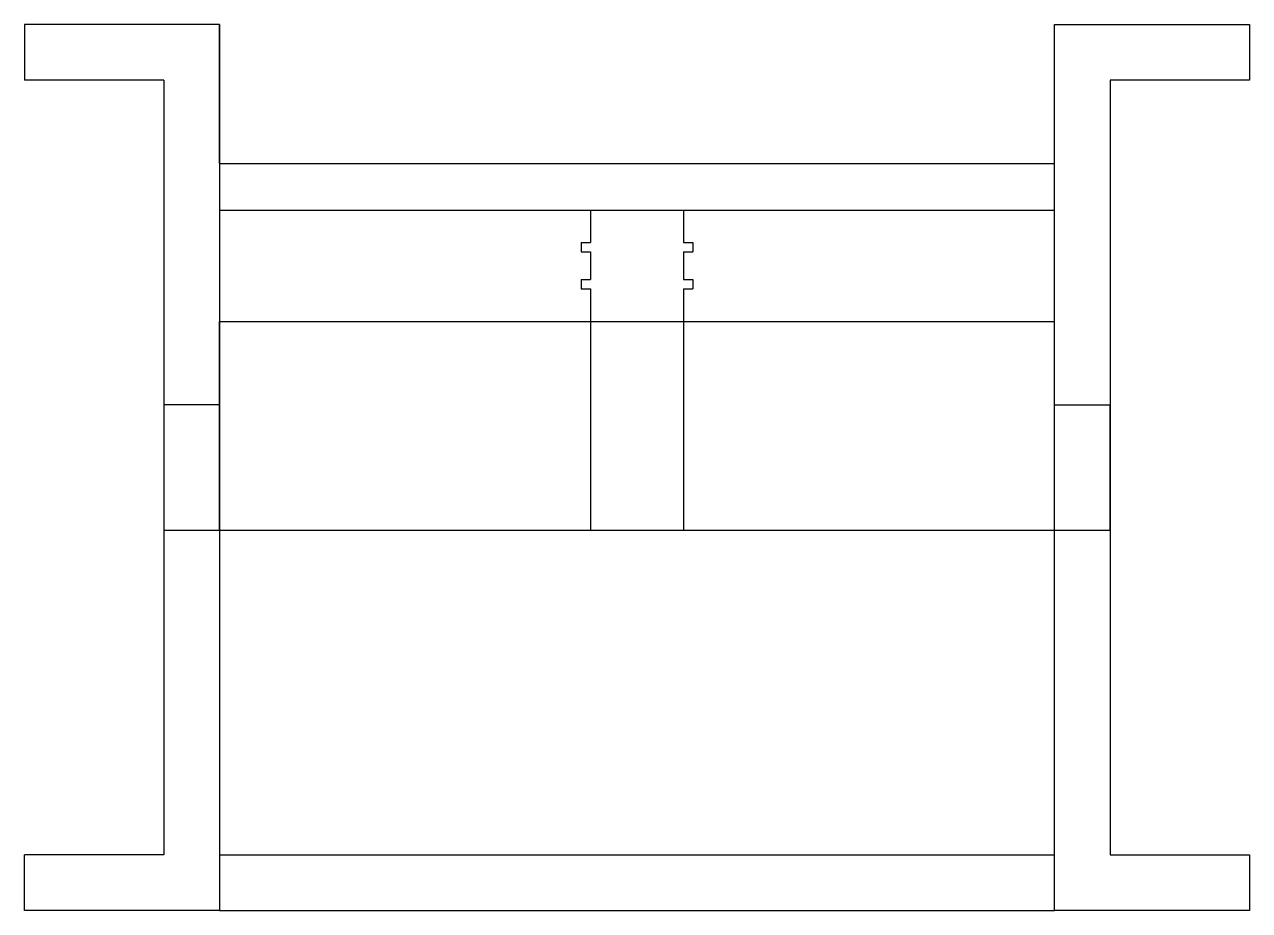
# Model space of a CAD drawing. Header units: metres. Extents: x 17.8 to 31, y 5 to 14.5.
import ezdxf

# ---------------------------------------------------------------- set-up
doc = ezdxf.new("R2010")
doc.units = ezdxf.units.M
doc.header["$MEASUREMENT"] = 0

msp = doc.modelspace()

# ---------------------------------------------------------------- linework, layer by layer
for p, q in [((19.947, 14.528), (17.847, 14.528)), ((17.847, 14.528), (17.847, 13.928)), ((19.947, 13.028), (19.947, 14.528)), ((19.947, 14.528), (19.947, 4.978)), ((28.947, 13.028), (28.947, 14.528)), ((28.947, 14.528), (31.047, 14.528)), ((28.947, 4.978), (28.947, 14.528)), ((31.047, 14.528), (31.047, 13.928)), ((19.347, 13.928), (17.847, 13.928)), ((19.347, 13.928), (19.347, 5.578)), ((31.047, 13.928), (29.547, 13.928)), ((29.547, 13.928), (29.547, 5.578)), ((19.947, 13.028), (28.947, 13.028)), ((19.947, 12.528), (28.947, 12.528)), ((23.947, 12.528), (23.947, 12.178)), ((24.947, 12.528), (24.947, 12.178)), ((23.847, 12.178), (23.947, 12.178)), ((23.847, 12.178), (23.847, 12.078)), ((24.947, 12.178), (25.047, 12.178)), ((25.047, 12.178), (25.047, 12.078)), ((23.847, 12.078), (23.947, 12.078)), ((23.947, 12.078), (23.947, 11.778)), ((24.947, 12.078), (25.047, 12.078)), ((24.947, 12.078), (24.947, 11.778)), ((23.847, 11.778), (23.947, 11.778)), ((23.847, 11.778), (23.847, 11.678)), ((24.947, 11.778), (25.047, 11.778)), ((25.047, 11.778), (25.047, 11.678)), ((23.847, 11.678), (23.947, 11.678)), ((23.947, 11.678), (23.947, 9.078)), ((24.947, 11.678), (25.047, 11.678)), ((24.947, 11.678), (24.947, 9.078)), ((19.947, 11.328), (28.947, 11.328)), ((19.947, 10.428), (19.347, 10.428)), ((28.947, 10.428), (29.547, 10.428)), ((29.547, 9.078, 2), (29.547, 10.428, 2.7)), ((19.347, 9.078), (29.547, 9.078)), ((19.347, 5.578), (17.847, 5.578)), ((17.847, 4.978), (17.847, 5.578)), ((19.947, 5.578), (28.947, 5.578)), ((29.547, 5.578), (31.047, 5.578)), ((31.047, 5.578), (31.047, 4.978)), ((19.947, 4.978), (17.847, 4.978)), ((19.947, 4.978), (28.947, 4.978)), ((31.047, 4.978), (28.947, 4.978))]:
    msp.add_line(p, q)
at = {"extrusion": (1, 0, 0)}
msp.add_line((19.947, 9.078, 0.3), (19.947, 11.328, 1.8), dxfattribs=at)
at = {"extrusion": (-1, 0, 0)}
msp.add_line((19.347, 10.428, 2.7), (19.347, 9.078, 2), dxfattribs=at)

doc.saveas('drawing.dxf')
